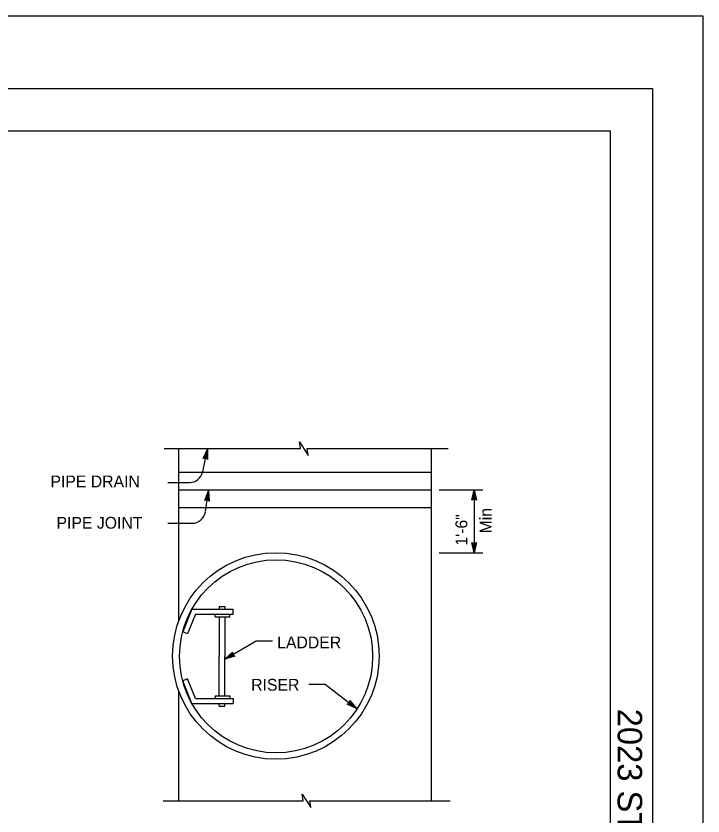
# Model space of a CAD drawing. Extents: x -894 to 866, y -472 to 714.
# Drawn here: x 458.4 to 866, y 239.2 to 713.6 of the extents above; entities that cross this region are included whole.
import ezdxf

# ---------------------------------------------------------------- set-up
doc = ezdxf.new("R2010")
doc.units = 0
for name, color, linetype in [('56 Stage 3 Anno', 7, 'Continuous'), ('57 Undefined', 7, 'Continuous'), ('60 Nongeo Data', 7, 'Continuous'), ('border_PLOTTING-ELEMENTS', 7, 'Continuous'), ('border_rw_22x34_Cut_Lines', 7, 'Continuous'), ('border_SHEET', 7, 'Continuous'), ('border_WITHIN-BORDER-anno', 7, 'Continuous')]:
    doc.layers.add(name, color=color, linetype=linetype)

msp = doc.modelspace()

# ---------------------------------------------------------------- linework, layer by layer
at = {"layer": '56 Stage 3 Anno'}
for p, q in [((569.16, 443.27), (571.99, 456.69)), ((569.44, 451.1), (571.99, 456.69)), ((571.99, 456.69), (571.99, 456.69)), ((571.99, 456.69), (572.05, 450.55)), ((570.92, 451.61), (569.44, 451.1)), ((569.44, 451.1), (569.44, 451.1)), ((569.83, 451.24), (571.7, 455.34)), ((570.23, 451.39), (571.42, 453.99)), ((570.61, 451.49), (571.13, 452.64)), ((572.05, 450.55), (570.92, 451.61)), ((571.13, 452.64), (571.14, 451.4)), ((571.42, 453.99), (571.45, 451.1)), ((571.7, 455.33), (571.75, 450.85)), ((572.05, 450.55), (572.05, 450.55)), ((548.47, 436.92), (561.33, 436.92)), ((570.43, 426.18), (572.61, 431.92)), ((570.83, 419.63), (572.61, 431.92)), ((572.61, 431.92), (572.61, 431.92)), ((572.61, 431.92), (573.07, 425.79)), ((709.36, 432.53), (735.31, 432.53)), ((728.86, 426.53), (730.2, 432.53)), ((728.86, 426.53), (730.2, 432.53)), ((730.2, 432.53), (730.2, 395.31)), ((730.2, 432.53), (730.2, 432.53)), ((730.2, 432.53), (731.53, 426.53)), ((730.2, 432.53), (730.2, 432.53)), ((730.2, 432.53), (731.53, 426.53)), ((570.81, 426.34), (572.41, 430.56)), ((571.2, 426.52), (572.21, 429.19)), ((571.57, 426.64), (572.02, 427.82)), ((572.02, 427.82), (572.11, 426.59)), ((572.21, 429.19), (572.43, 426.3)), ((572.42, 430.54), (572.75, 426.08)), ((730.2, 427.33), (728.86, 426.53)), ((730.2, 427.33), (728.86, 426.53)), ((729.22, 426.75), (730.2, 431.15)), ((729.22, 426.75), (730.2, 431.15)), ((729.58, 426.98), (730.2, 429.77)), ((729.58, 426.98), (730.2, 429.77)), ((729.92, 427.16), (730.2, 428.39)), ((729.92, 427.16), (730.2, 428.39)), ((730.2, 431.14), (731.17, 426.76)), ((730.2, 431.14), (731.17, 426.76)), ((730.2, 429.77), (730.83, 426.94)), ((730.2, 429.77), (730.83, 426.94)), ((730.2, 428.39), (730.47, 427.18)), ((730.2, 428.39), (730.47, 427.18)), ((731.53, 426.53), (730.2, 427.33)), ((731.53, 426.53), (730.2, 427.33)), ((571.87, 426.78), (570.43, 426.18)), ((570.43, 426.18), (570.43, 426.18)), ((573.07, 425.79), (571.87, 426.78)), ((573.07, 425.79), (573.07, 425.79)), ((728.86, 426.53), (728.86, 426.53)), ((728.86, 426.53), (728.86, 426.53)), ((731.53, 426.53), (731.53, 426.53)), ((731.53, 426.53), (731.53, 426.53)), ((548.47, 412.77), (562.92, 412.77)), ((730.2, 395.31), (728.87, 401.31)), ((728.87, 401.31), (728.87, 401.31)), ((728.87, 401.31), (730.2, 400.51)), ((730.2, 396.7), (729.23, 401.08)), ((730.2, 398.08), (729.58, 400.9)), ((730.2, 399.46), (729.94, 400.67)), ((730.2, 400.51), (731.54, 401.31)), ((731.54, 401.31), (730.2, 395.31)), ((731.19, 401.1), (730.2, 396.69)), ((730.83, 400.86), (730.2, 398.08)), ((730.48, 400.69), (730.2, 399.46)), ((731.54, 401.31), (731.54, 401.31)), ((709.36, 395.31), (735.31, 395.31)), ((730.2, 395.31), (730.2, 395.31)), ((582.4, 332.09), (600.84, 343.04)), ((600.84, 343.04), (610.65, 343.04)), ((582.4, 332.09), (586.89, 336.3)), ((588.25, 334), (582.4, 332.09)), ((582.4, 332.09), (582.4, 332.09)), ((587.88, 334.2), (583.59, 332.79)), ((583.6, 332.8), (586.87, 335.87)), ((584.78, 333.5), (586.89, 335.48)), ((587.5, 334.39), (584.78, 333.5)), ((585.97, 334.2), (586.87, 335.05)), ((587.17, 334.59), (585.97, 334.2)), ((586.89, 336.3), (586.88, 334.74)), ((586.88, 334.74), (588.25, 334)), ((586.89, 336.3), (586.89, 336.3)), ((588.25, 334), (588.25, 334)), ((632.06, 317.32), (641.88, 317.32)), ((641.88, 317.32), (660.44, 302.89)), ((654.88, 305.52), (656.33, 306.08)), ((660.44, 302.89), (654.88, 305.52)), ((654.88, 305.52), (654.88, 305.52)), ((659.34, 303.74), (655.29, 305.66)), ((658.26, 304.58), (655.64, 305.82)), ((657.17, 305.43), (656.05, 305.96)), ((656.33, 306.08), (656.52, 307.63)), ((656.37, 306.4), (657.17, 305.43)), ((656.44, 306.79), (658.26, 304.58)), ((656.48, 307.21), (659.35, 303.73)), ((656.52, 307.63), (656.52, 307.63)), ((656.52, 307.63), (660.44, 302.89)), ((660.44, 302.89), (660.44, 302.89))]:
    msp.add_line(p, q, dxfattribs=at)
for centre, end in [((561.33, 444.92), 348.1158), ((562.92, 420.77), 351.7801)]:
    msp.add_arc(centre, 8, 270, end, dxfattribs=at)
at = {"layer": '60 Nongeo Data'}
for p, q in [((546.39, 457.03), (627.19, 457.03)), ((554.77, 457.03), (554.77, 354.7)), ((631.19, 457.03), (714.83, 457.03)), ((704.77, 457.03), (704.77, 261.4)), ((554.77, 443.03), (704.77, 443.03)), ((554.77, 432.53), (704.77, 432.53)), ((554.77, 422.03), (704.77, 422.03)), ((562.8, 361.82), (557.45, 348.32)), ((562.8, 361.82), (587.15, 361.82)), ((578.9, 363.32), (578.9, 361.82)), ((578.9, 363.32), (582.4, 363.32)), ((582.4, 363.32), (582.4, 361.82)), ((587.15, 358.82), (587.15, 361.82)), ((564.84, 358.82), (560.24, 347.22)), ((564.84, 358.82), (587.15, 358.82)), ((576.49, 357.32), (576.49, 358.82)), ((576.49, 357.32), (585.3, 357.32)), ((578.9, 357.32), (578.9, 333.82)), ((582.4, 357.32), (582.4, 333.82)), ((585.3, 357.32), (585.3, 358.82)), ((560.24, 347.22), (557.45, 348.32)), ((578.9, 310.32), (578.9, 333.82)), ((582.4, 310.32), (582.4, 333.82)), ((560.24, 320.42), (557.45, 319.31)), ((562.8, 305.82), (557.45, 319.31)), ((564.84, 308.82), (560.24, 320.42)), ((554.77, 313.41), (554.77, 261.4)), ((564.84, 308.82), (587.15, 308.82)), ((576.49, 310.32), (585.3, 310.32)), ((576.49, 310.32), (576.49, 308.82)), ((585.3, 310.32), (585.3, 308.82)), ((587.15, 308.82), (587.15, 305.82)), ((562.8, 305.82), (587.15, 305.82)), ((578.9, 304.32), (578.9, 305.82)), ((578.9, 304.32), (582.4, 304.32)), ((582.4, 304.32), (582.4, 305.82)), ((554.77, 272.5), (554.77, 248.12)), ((704.77, 272.5), (704.77, 248.12)), ((545.79, 248.12), (628.75, 248.12)), ((632.75, 248.12), (716.04, 248.12))]:
    msp.add_line(p, q, dxfattribs=at)
for points in [[(627.19, 457.03), (626.69, 461.03), (631.69, 453.03), (631.19, 457.03)], [(628.75, 248.12), (628.25, 252.12), (633.25, 244.12), (632.75, 248.12)]]:
    msp.add_lwpolyline(points, dxfattribs=at)
for centre, radius in [((612.58, 334.06), 61.25), ((612.73, 333.84), 57.25)]:
    msp.add_circle(centre, radius, dxfattribs=at)
at = {"layer": 'border_PLOTTING-ELEMENTS'}
for points in [[(-894.04, -472.44), (865.96, -472.44), (865.96, 713.56), (-894.04, 713.56)], [(-864.04, 670.56), (835.96, 670.56), (835.96, -429.44), (-864.04, -429.44)]]:
    msp.add_lwpolyline(points, close=True, dxfattribs=at)
at = {"layer": 'border_rw_22x34_Cut_Lines'}
msp.add_lwpolyline([(-864.04, 670.56), (835.96, 670.56), (835.96, -429.44), (-864.04, -429.44)], close=True, dxfattribs=at)
at = {"layer": 'border_SHEET'}
for p, q in [((-814.04, 645.56), (810.96, 645.56)), ((810.96, 645.56), (810.96, -404.44))]:
    msp.add_line(p, q, dxfattribs=at)

# ---------------------------------------------------------------- texts
at = {"layer": '57 Undefined'}
for s, p in [('PIPE DRAIN', (478.85, 434.07)), ('PIPE JOINT', (482.45, 409.53)), ('LADDER', (613.36, 338.59)), ('RISER', (597.93, 313.48))]:
    msp.add_text(s, height=7, dxfattribs=at).set_placement(p)
for s, p in [('1\'-6"', (726.15, 399.47)), ('Min', (740.52, 406.74))]:
    msp.add_text(s, height=7, rotation=90, dxfattribs=at).set_placement(p)
at = {"layer": 'border_WITHIN-BORDER-anno'}
msp.add_text('2023 STANDARD PLAN D93A', height=14.5, rotation=270, dxfattribs=at).set_placement((815.33, 302.79))

doc.saveas('drawing.dxf')
